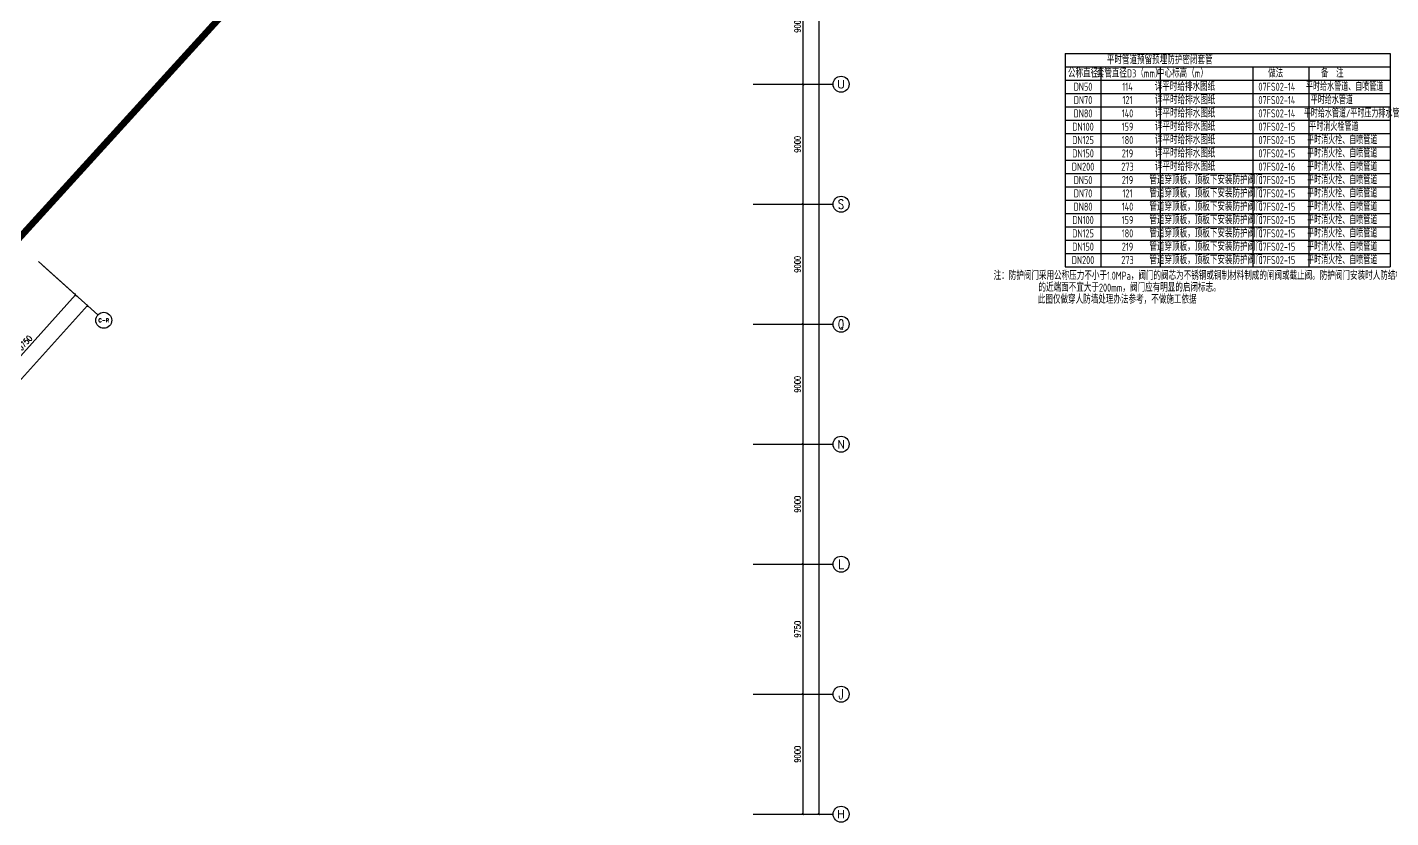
# Model space of a CAD drawing. Extents: x 6824721 to 16538177, y 2478193 to 6665639.
# Drawn here: x 8889114 to 8991362, y 2792435 to 2851728 of the extents above; entities that cross this region are included whole.
import ezdxf
from ezdxf.enums import TextEntityAlignment as Align

# ---------------------------------------------------------------- set-up
doc = ezdxf.new("R2010")
doc.units = 0
doc.header["$LTSCALE"] = 10
for name, color, linetype in [('0-wo', 8, 'Continuous'), ('AXIS', 3, 'Continuous'), ('AXIS_TEXT', 7, 'Continuous'), ('R_人防洗消集水坑', 32, 'Continuous'), ('TEXT-KD', 1, 'Continuous')]:
    doc.layers.add(name, color=color, linetype=linetype)
doc.styles.add('_TCH_AXIS', font='COMPLEX', dxfattribs={"bigfont": 'GBCBIG'})
doc.styles.add('_TCH_DIM_T3', font='SIMPLEX', dxfattribs={"width": 0.705882, "bigfont": 'GBCBIG'})
doc.styles.add('COMPLEX', font='COMPLEX')
doc.styles.add('STANDARD_T3', font='TSSDENG.shx', dxfattribs={"width": 0.56, "bigfont": 'TSSDCHN.shx'})
doc.styles.add('ZXN', font='tssdeng.shx', dxfattribs={"width": 0.7, "bigfont": 'hztxt.shx'})
doc.dimstyles.new('_TCH_ARCH&&150', dxfattribs={"dimtxt": 525, "dimasz": 150, "dimexe": 375, "dimexo": 450, "dimgap": 150, "dimtad": 1, "dimdec": 0, "dimzin": 0, "dimdsep": 46, "dimtxsty": 'STANDARD_T3', "dimblk": 'ARCHTICK', "dimcen": 0.09, "dimclrt": 7, "dimazin": 2, "dimtfac": 1, "dimtdec": 0, "dimtix": 1, "dimtmove": 2, "dimatfit": 3, "dimfxl": 0, "dimtolj": 1, "dimtzin": 0, "dimarcsym": 0})

# ---------------------------------------------------------------- blocks, each defined once
blk = doc.blocks.new('洗消污水集水坑')
at = {"layer": 'R_人防洗消集水坑', "lineweight": 15}
h = blk.add_hatch(color=256, dxfattribs=at)
h.dxf.hatch_style = 1
h.paths.add_polyline_path([(161254, 16997), (162054, 17197), (161054, 17197), (161054, 16197)])
for points in [[(162114, 17257), (160994, 17257), (160994, 16137), (162114, 16137)], [(162054, 17197), (161054, 17197), (161054, 16197), (162054, 16197)]]:
    blk.add_lwpolyline(points, close=True, dxfattribs=at)
blk.add_lwpolyline([(161054, 16197), (161254, 16997), (162054, 17197)], dxfattribs=at)
blk = doc.blocks.new('洗消坑')
at = {"layer": 'R_人防洗消集水坑', "lineweight": 15}
for p, rotation in [((157353, -135921), 270), ((104188, -142811), 270), ((104328, -149346), 270), ((121153, -190096), 270), ((83578, -191171), 270), ((80703, -194471), 270), ((142103, -198496), 270), ((108828, -200121), 270), ((148053, -208796), 270), ((134653, -209721), 270), ((266946, -267058), 218.5325870236756), ((268316, -268779), 218.5325870236756), ((271792, -269641), 218.5325870236756), ((235953, -258589), 227.9999999999999), ((241420, -258794), 227.9999999999999), ((236246, -262149), 227.9999999999999), ((236747, -264888), 227.9999999999999), ((230328, -268877), 227.9999999999999), ((233758, -268655, -650), 227.9999999999999), ((227725, -275200), 227.9999999999999), ((218544, -281735), 227.9999999999999), ((220017, -285211), 227.9999999999999), ((211848, -294343), 227.9999999999999), ((205196, -296764), 227.9999999999999)]:
    blk.add_blockref('洗消污水集水坑', p, dxfattribs=dict(at, rotation=rotation))
blk = doc.blocks.new('_ArchTick')
at = {"color": 0, "linetype": 'ByBlock', "const_width": 0.4}
blk.add_lwpolyline([(-0.5, -0.5), (0.5, 0.5)], dxfattribs=at)
blk = doc.blocks.new('*D245')
at = {"layer": 'AXIS', "color": 0, "lineweight": -2, "transparency": 16777216}
for p, q in [((145520, 701475), (149195, 701475)), ((148820, 692475), (148820, 701475)), ((145520, 692475), (149195, 692475))]:
    blk.add_line(p, q, dxfattribs=at)
at = {"layer": 'Defpoints', "color": 0, "transparency": 16777216}
for p in [(145070, 701475), (148820, 701475), (145070, 692475)]:
    blk.add_point(p, dxfattribs=at)
at = {"layer": 'AXIS', "color": 0, "lineweight": -2, "transparency": 16777216, "xscale": 150, "yscale": 150, "zscale": 150}
for p, rotation in [((148820, 701475), 90), ((148820, 692475), 270)]:
    blk.add_blockref('_ArchTick', p, dxfattribs=dict(at, rotation=rotation))
at = {"layer": 'AXIS', "color": 7, "transparency": 16777216, "insert": (148408, 696975), "char_height": 446.2, "attachment_point": 5, "rotation": 90, "style": '_TCH_DIM_T3'}
blk.add_mtext('\\A1;9000', dxfattribs=at)
blk = doc.blocks.new('*D246')
at = {"layer": 'AXIS', "color": 0, "lineweight": -2, "transparency": 16777216}
for p, q in [((145520, 711225), (149195, 711225)), ((148820, 701475), (148820, 711225)), ((145520, 701475), (149195, 701475))]:
    blk.add_line(p, q, dxfattribs=at)
at = {"layer": 'Defpoints', "color": 0, "transparency": 16777216}
for p in [(145070, 711225), (148820, 711225), (145070, 701475)]:
    blk.add_point(p, dxfattribs=at)
at = {"layer": 'AXIS', "color": 0, "lineweight": -2, "transparency": 16777216, "xscale": 150, "yscale": 150, "zscale": 150}
for p, rotation in [((148820, 711225), 90), ((148820, 701475), 270)]:
    blk.add_blockref('_ArchTick', p, dxfattribs=dict(at, rotation=rotation))
at = {"layer": 'AXIS', "color": 7, "transparency": 16777216, "insert": (148408, 706350), "char_height": 446.2, "attachment_point": 5, "rotation": 90, "style": '_TCH_DIM_T3'}
blk.add_mtext('\\A1;9750', dxfattribs=at)
blk = doc.blocks.new('*D247')
at = {"layer": 'AXIS', "color": 0, "lineweight": -2, "transparency": 16777216}
for p, q in [((145520, 720225), (149195, 720225)), ((148820, 711225), (148820, 720225)), ((145520, 711225), (149195, 711225))]:
    blk.add_line(p, q, dxfattribs=at)
at = {"layer": 'Defpoints', "color": 0, "transparency": 16777216}
for p in [(145070, 720225), (148820, 720225), (145070, 711225)]:
    blk.add_point(p, dxfattribs=at)
at = {"layer": 'AXIS', "color": 0, "lineweight": -2, "transparency": 16777216, "xscale": 150, "yscale": 150, "zscale": 150}
for p, rotation in [((148820, 720225), 90), ((148820, 711225), 270)]:
    blk.add_blockref('_ArchTick', p, dxfattribs=dict(at, rotation=rotation))
at = {"layer": 'AXIS', "color": 7, "transparency": 16777216, "insert": (148408, 715725), "char_height": 446.2, "attachment_point": 5, "rotation": 90, "style": '_TCH_DIM_T3'}
blk.add_mtext('\\A1;9000', dxfattribs=at)
blk = doc.blocks.new('*D248')
at = {"layer": 'AXIS', "color": 0, "lineweight": -2, "transparency": 16777216}
for p, q in [((145520, 729225), (149195, 729225)), ((148820, 720225), (148820, 729225)), ((145520, 720225), (149195, 720225))]:
    blk.add_line(p, q, dxfattribs=at)
at = {"layer": 'Defpoints', "color": 0, "transparency": 16777216}
for p in [(145070, 729225), (148820, 729225), (145070, 720225)]:
    blk.add_point(p, dxfattribs=at)
at = {"layer": 'AXIS', "color": 0, "lineweight": -2, "transparency": 16777216, "xscale": 150, "yscale": 150, "zscale": 150}
for p, rotation in [((148820, 729225), 90), ((148820, 720225), 270)]:
    blk.add_blockref('_ArchTick', p, dxfattribs=dict(at, rotation=rotation))
at = {"layer": 'AXIS', "color": 7, "transparency": 16777216, "insert": (148408, 724725), "char_height": 446.2, "attachment_point": 5, "rotation": 90, "style": '_TCH_DIM_T3'}
blk.add_mtext('\\A1;9000', dxfattribs=at)
blk = doc.blocks.new('*D249')
at = {"layer": 'AXIS', "color": 0, "lineweight": -2, "transparency": 16777216}
for p, q in [((145520, 738225), (149195, 738225)), ((148820, 729225), (148820, 738225)), ((145520, 729225), (149195, 729225))]:
    blk.add_line(p, q, dxfattribs=at)
at = {"layer": 'Defpoints', "color": 0, "transparency": 16777216}
for p in [(145070, 738225), (148820, 738225), (145070, 729225)]:
    blk.add_point(p, dxfattribs=at)
at = {"layer": 'AXIS', "color": 0, "lineweight": -2, "transparency": 16777216, "xscale": 150, "yscale": 150, "zscale": 150}
for p, rotation in [((148820, 738225), 90), ((148820, 729225), 270)]:
    blk.add_blockref('_ArchTick', p, dxfattribs=dict(at, rotation=rotation))
at = {"layer": 'AXIS', "color": 7, "transparency": 16777216, "insert": (148408, 733725), "char_height": 446.2, "attachment_point": 5, "rotation": 90, "style": '_TCH_DIM_T3'}
blk.add_mtext('\\A1;9000', dxfattribs=at)
blk = doc.blocks.new('*D250')
at = {"layer": 'AXIS', "color": 0, "lineweight": -2, "transparency": 16777216}
for p, q in [((145520, 747225), (149195, 747225)), ((148820, 738225), (148820, 747225)), ((145520, 738225), (149195, 738225))]:
    blk.add_line(p, q, dxfattribs=at)
at = {"layer": 'Defpoints', "color": 0, "transparency": 16777216}
for p in [(145070, 747225), (148820, 747225), (145070, 738225)]:
    blk.add_point(p, dxfattribs=at)
at = {"layer": 'AXIS', "color": 0, "lineweight": -2, "transparency": 16777216, "xscale": 150, "yscale": 150, "zscale": 150}
for p, rotation in [((148820, 747225), 90), ((148820, 738225), 270)]:
    blk.add_blockref('_ArchTick', p, dxfattribs=dict(at, rotation=rotation))
at = {"layer": 'AXIS', "color": 7, "transparency": 16777216, "insert": (148408, 742725), "char_height": 446.2, "attachment_point": 5, "rotation": 90, "style": '_TCH_DIM_T3'}
blk.add_mtext('\\A1;9000', dxfattribs=at)
blk = doc.blocks.new('*D251')
at = {"layer": 'AXIS', "color": 0, "lineweight": -2, "transparency": 16777216}
for p, q in [((145520, 756225), (149195, 756225)), ((148820, 747225), (148820, 756225)), ((145520, 747225), (149195, 747225))]:
    blk.add_line(p, q, dxfattribs=at)
at = {"layer": 'Defpoints', "color": 0, "transparency": 16777216}
for p in [(145070, 756225), (148820, 756225), (145070, 747225)]:
    blk.add_point(p, dxfattribs=at)
at = {"layer": 'AXIS', "color": 0, "lineweight": -2, "transparency": 16777216, "xscale": 150, "yscale": 150, "zscale": 150}
for p, rotation in [((148820, 756225), 90), ((148820, 747225), 270)]:
    blk.add_blockref('_ArchTick', p, dxfattribs=dict(at, rotation=rotation))
at = {"layer": 'AXIS', "color": 7, "transparency": 16777216, "insert": (148408, 751725), "char_height": 446.2, "attachment_point": 5, "rotation": 90, "style": '_TCH_DIM_T3'}
blk.add_mtext('\\A1;9000', dxfattribs=at)
blk = doc.blocks.new('_AXISO')
blk.add_circle((0, 0), 0.5)
at = {"layer": 'AXIS_TEXT', "style": 'COMPLEX', "width": 1.041667}
blk.add_attdef('A', text='', height=0.56, dxfattribs=at).set_placement((-0.25, -0.28), (0.25, -0.28), align=Align.FIT)
blk = doc.blocks.new('*D265')
at = {"layer": 'AXIS', "color": 0, "lineweight": -2, "transparency": 16777216}
for p, q in [((145520, 843925), (150395, 843925)), ((150020, 692475), (150020, 843925)), ((145520, 692475), (150395, 692475))]:
    blk.add_line(p, q, dxfattribs=at)
at = {"layer": 'Defpoints', "color": 0, "transparency": 16777216}
for p in [(145070, 843925), (150020, 843925), (145070, 692475)]:
    blk.add_point(p, dxfattribs=at)
at = {"layer": 'AXIS', "color": 0, "lineweight": -2, "transparency": 16777216, "xscale": 150, "yscale": 150, "zscale": 150}
for p, rotation in [((150020, 843925), 90), ((150020, 692475), 270)]:
    blk.add_blockref('_ArchTick', p, dxfattribs=dict(at, rotation=rotation))
at = {"layer": 'AXIS', "color": 7, "transparency": 16777216, "insert": (149608, 768200), "char_height": 446.2, "attachment_point": 5, "rotation": 90, "style": '_TCH_DIM_T3'}
blk.add_mtext('\\A1;151450', dxfattribs=at)
blk = doc.blocks.new('*D266')
at = {"layer": 'AXIS', "color": 0, "lineweight": -2, "transparency": 16777216}
for p, q in [((91809, 733633), (95432, 730371)), ((5657, 631227), (95154, 730622)), ((2313, 634238), (5936, 630976))]:
    blk.add_line(p, q, dxfattribs=at)
at = {"layer": 'Defpoints', "color": 0, "transparency": 16777216}
for p in [(91475, 733934), (95154, 730622), (1979, 634539)]:
    blk.add_point(p, dxfattribs=at)
at = {"layer": 'AXIS', "color": 0, "lineweight": -2, "transparency": 16777216, "xscale": 150, "yscale": 150, "zscale": 150}
for p, rotation in [((95154, 730622), 47.99999999999577), ((5657, 631227), 227.9999999999958)]:
    blk.add_blockref('_ArchTick', p, dxfattribs=dict(at, rotation=rotation))
at = {"layer": 'AXIS', "color": 7, "transparency": 16777216, "insert": (50099, 681200), "char_height": 446.2, "attachment_point": 5, "rotation": 48, "style": '_TCH_DIM_T3'}
blk.add_mtext('\\A1;133750', dxfattribs=at)
blk = doc.blocks.new('*D281')
at = {"layer": 'AXIS', "color": 0, "lineweight": -2, "transparency": 16777216}
for p, q in [((91809, 733633), (94541, 731174)), ((87069, 723436), (94262, 731425)), ((84616, 725644), (87347, 723185))]:
    blk.add_line(p, q, dxfattribs=at)
at = {"layer": 'Defpoints', "color": 0, "transparency": 16777216}
for p in [(91475, 733934), (94262, 731425), (84282, 725946)]:
    blk.add_point(p, dxfattribs=at)
at = {"layer": 'AXIS', "color": 0, "lineweight": -2, "transparency": 16777216, "xscale": 150, "yscale": 150, "zscale": 150}
for p, rotation in [((94262, 731425), 47.99999999999593), ((87069, 723436), 227.9999999999959)]:
    blk.add_blockref('_ArchTick', p, dxfattribs=dict(at, rotation=rotation))
at = {"layer": 'AXIS', "color": 7, "transparency": 16777216, "insert": (90359, 727707), "char_height": 446.2, "attachment_point": 5, "rotation": 48, "style": '_TCH_DIM_T3'}
blk.add_mtext('\\A1;10750', dxfattribs=at)
blk = doc.blocks.new('wet 45u67i')
at = {"layer": 'AXIS', "color": 3}
for p, q in [((145070.3, 747224.6), (151070.3, 747224.6)), ((145070.3, 738224.6), (151070.3, 738224.6)), ((145070.3, 729224.6), (151070.3, 729224.6)), ((145070.3, 720224.6), (151070.3, 720224.6)), ((145070.3, 711224.6), (151070.3, 711224.6)), ((145070.3, 701474.6), (151070.3, 701474.6)), ((145070.3, 692474.6), (151070.3, 692474.6))]:
    blk.add_line(p, q, dxfattribs=at)
at = {"layer": 'AXIS', "color": 8}
blk.add_line((91475.1, 733934.4), (95933.9, 729919.6), dxfattribs=at)
at = {"layer": 'AXIS', "color": 3}
ref = blk.add_blockref('_AXISO', (151670.3, 747224.6), dxfattribs=dict(at, xscale=1200, yscale=1200, zscale=1200))
ref.add_attrib('A', 'U', dxfattribs={"layer": 'AXIS_TEXT', "height": 608.3, "style": '_TCH_AXIS'}).set_placement((151380.7, 746920.5), (151960, 746920.5), align=Align.FIT)
ref = blk.add_blockref('_AXISO', (151670.3, 738224.6), dxfattribs=dict(at, xscale=1200, yscale=1200, zscale=1200))
ref.add_attrib('A', 'S', dxfattribs={"layer": 'AXIS_TEXT', "height": 698.9, "style": '_TCH_AXIS'}).set_placement((151437.3, 737875.2), (151903.3, 737875.2), align=Align.FIT)
at = {"layer": 'AXIS', "color": 8}
ref = blk.add_blockref('_AXISO', (96379.8, 729518.1), dxfattribs=dict(at, xscale=1200, yscale=1200, zscale=1200))
ref.add_attrib('A', 'C-R', dxfattribs={"layer": 'AXIS_TEXT', "height": 258.24, "style": '_TCH_AXIS'}).set_placement((95980.2, 729389), (96779.5, 729389), align=Align.FIT)
at = {"layer": 'AXIS', "color": 3}
ref = blk.add_blockref('_AXISO', (151670.3, 729224.6), dxfattribs=dict(at, xscale=1200, yscale=1200, zscale=1200))
ref.add_attrib('A', 'Q', dxfattribs={"layer": 'AXIS_TEXT', "height": 715.4, "style": '_TCH_AXIS', "width": 0.807692}).set_placement((151450.2, 728866.9), (151890.4, 728866.9), align=Align.FIT)
ref = blk.add_blockref('_AXISO', (151670.3, 720224.6), dxfattribs=dict(at, xscale=1200, yscale=1200, zscale=1200))
ref.add_attrib('A', 'N', dxfattribs={"layer": 'AXIS_TEXT', "height": 622.9, "style": '_TCH_AXIS'}).set_placement((151388.5, 719913.2), (151952.1, 719913.2), align=Align.FIT)
ref = blk.add_blockref('_AXISO', (151670.3, 711224.6), dxfattribs=dict(at, xscale=1200, yscale=1200, zscale=1200))
ref.add_attrib('A', 'L', dxfattribs={"layer": 'AXIS_TEXT', "height": 683.5, "style": '_TCH_AXIS'}).set_placement((151426.2, 710882.8), (151914.4, 710882.8), align=Align.FIT)
ref = blk.add_blockref('_AXISO', (151670.3, 701474.6), dxfattribs=dict(at, xscale=1200, yscale=1200, zscale=1200))
ref.add_attrib('A', 'J', dxfattribs={"layer": 'AXIS_TEXT', "height": 744.1, "style": '_TCH_AXIS'}).set_placement((151475.4, 701102.6), (151865.2, 701102.6), align=Align.FIT)
ref = blk.add_blockref('_AXISO', (151670.3, 692474.6), dxfattribs=dict(at, xscale=1200, yscale=1200, zscale=1200))
ref.add_attrib('A', 'H', dxfattribs={"layer": 'AXIS_TEXT', "height": 608.3, "style": '_TCH_AXIS'}).set_placement((151380.7, 692170.5), (151960, 692170.5), align=Align.FIT)
for p1, p2, distance, picture, middle in [((145070.3, 692474.6), (145070.3, 843924.6), -4950, '*D265', (149607.8, 768199.6)), ((145070.3, 747224.6), (145070.3, 756224.6), -3750, '*D251', (148407.8, 751724.6)), ((145070.3, 738224.6), (145070.3, 747224.6), -3750, '*D250', (148407.8, 742724.6)), ((145070.3, 729224.6), (145070.3, 738224.6), -3750, '*D249', (148407.8, 733724.6)), ((145070.3, 720224.6), (145070.3, 729224.6), -3750, '*D248', (148407.8, 724724.6)), ((145070.3, 711224.6), (145070.3, 720224.6), -3750, '*D247', (148407.8, 715724.6)), ((145070.3, 701474.6), (145070.3, 711224.6), -3750, '*D246', (148407.8, 706349.6)), ((145070.3, 692474.6), (145070.3, 701474.6), -3750, '*D245', (148407.8, 696974.6))]:
    dim = blk.add_aligned_dim(p1=p1, p2=p2, distance=distance, dimstyle='_TCH_ARCH&&150', dxfattribs=at)
    dim.commit()
    dim.dimension.update_dxf_attribs({"geometry": picture, "text_midpoint": middle})
at = {"layer": 'AXIS', "color": 8}
for p1, distance, picture, middle in [((1978.9, 634538.8), -4950, '*D266', (50099, 681200.4)), ((84281.9, 725945.6), -3750, '*D281', (90358.7, 727706.8))]:
    dim = blk.add_aligned_dim(p1=p1, p2=(91475.1, 733934.4), distance=distance, dimstyle='_TCH_ARCH&&150', dxfattribs=at)
    dim.commit()
    dim.dimension.update_dxf_attribs({"geometry": picture, "text_midpoint": middle})

msp = doc.modelspace()

# ---------------------------------------------------------------- linework, layer by layer
at = {"layer": '0-wo', "color": 8, "const_width": 500, "flags": 128}
msp.add_lwpolyline([(8691080.4, 2969119.7), (8705176, 2967745.3), (8719304.3, 2966762.9), (8733454.4, 2966173.1), (8747615.4, 2965976.5), (8823194.8, 2965976.5), (8898774.1, 2965976.5), (8906244.1, 2965790.4), (8913695.6, 2965232.5), (8921110, 2964304.2), (8928469, 2963007.8), (8935754.4, 2961346.6), (8942947.9, 2959324.6), (8950031.8, 2956946.9), (8956988.6, 2954219.3), (8963800.8, 2951148.7), (8970451.7, 2947742.7), (8976924.7, 2944009.6), (8983203.8, 2939958.9), (8911619.7, 2861304.6), (8840035.6, 2782650.4), (8768451.5, 2703996.1), (8691080.4, 2726323), (8691080.4, 2847721.3)], close=True, dxfattribs=at)
at = {"layer": 'TEXT-KD'}
for p, q in [((8966954.6, 2849767.2), (8966954.6, 2833767.2)), ((8966954.6, 2849767.2), (8991321, 2849767.2)), ((8991321, 2849767.2), (8991321, 2833767.2)), ((8966954.6, 2848767.2), (8991321, 2848767.2)), ((8969621.3, 2848767.2), (8969621.3, 2833767.2)), ((8974067.6, 2848767.2), (8974067.6, 2833767.2)), ((8981031.4, 2848767.2), (8981031.4, 2833767.2)), ((8985230.3, 2848767.2), (8985230.3, 2833767.2)), ((8966954.6, 2847767.2), (8991321, 2847767.2)), ((8966954.6, 2846767.2), (8991321, 2846767.2)), ((8966954.6, 2845767.2), (8991321, 2845767.2)), ((8966954.6, 2845767.2), (8991321, 2845767.2)), ((8966954.6, 2844767.2), (8991321, 2844767.2)), ((8966954.6, 2844767.2), (8991321, 2844767.2)), ((8966954.6, 2843767.2), (8991321, 2843767.2)), ((8966954.6, 2842767.2), (8991321, 2842767.2)), ((8966954.6, 2841767.2), (8991321, 2841767.2)), ((8966954.6, 2840767.2), (8991321, 2840767.2)), ((8966954.6, 2839767.2), (8991321, 2839767.2)), ((8966954.6, 2838767.2), (8991321, 2838767.2)), ((8966954.6, 2837767.2), (8991321, 2837767.2)), ((8966954.6, 2836767.2), (8991321, 2836767.2)), ((8966954.6, 2835767.2), (8991321, 2835767.2)), ((8966954.6, 2834767.2), (8991321, 2834767.2)), ((8966954.6, 2833767.2), (8991321, 2833767.2))]:
    msp.add_line(p, q, dxfattribs=at)

# ---------------------------------------------------------------- block references
at = {"layer": '0-wo'}
msp.add_blockref('wet 45u67i', (8798472.7, 2100226.9), dxfattribs=at)
at = {"layer": '0-wo', "color": 8}
msp.add_blockref('洗消坑', (8731264.1, 3236801.5), dxfattribs=at)

# ---------------------------------------------------------------- texts
at = {"layer": 'TEXT-KD', "style": 'ZXN'}
for s, width, p in [('套管直径D3（mm）', 0.7, (8971783.5, 2848267.2)), ('平时管道预留预埋防护密闭套管', 0.7, (8974038, 2849267.2)), ('中心标高（m）', 0.7, (8975741.1, 2848267.2)), ('公称直径', 0.7, (8968288, 2848267.2)), ('详平时给排水图纸', 0.7, (8975931.2, 2847267.2)), ('做法', 0.7, (8982736.5, 2848267.2)), ('平时给水管道、自喷管道', 0.65, (8987908.2, 2847267.2)), ('备  注', 0.7, (8986978.4, 2848267.2)), ('DN50', 0.7, (8968288, 2847267.2)), ('114', 0.7, (8971621.3, 2847267.2)), ('详平时给排水图纸', 0.7, (8975943.1, 2846267.2)), ('07FS02-14', 0.7, (8982822.9, 2847267.2)), ('平时给水管道', 0.65, (8986943.6, 2846267.2)), ('DN80', 0.7, (8968288, 2845267.2)), ('DN70', 0.7, (8968288, 2846267.2)), ('140', 0.7, (8971621.3, 2845267.2)), ('121', 0.7, (8971621.3, 2846267.2)), ('详平时给排水图纸', 0.7, (8975943.1, 2845267.2)), ('07FS02-14', 0.7, (8982822.9, 2846267.2)), ('07FS02-14', 0.7, (8982822.9, 2845267.2)), ('平时给水管道/平时压力排水管', 0.65, (8988433.3, 2845267.2)), ('DN100', 0.7, (8968288, 2844267.2)), ('159', 0.7, (8971621.3, 2844267.2)), ('详平时给排水图纸', 0.7, (8975943.1, 2844267.2)), ('07FS02-15', 0.7, (8982822.9, 2844267.2)), ('平时消火栓管道', 0.65, (8987102.8, 2844267.2)), ('DN125', 0.7, (8968288, 2843267.2)), ('180', 0.7, (8971621.3, 2843267.2)), ('详平时给排水图纸', 0.7, (8975943.1, 2843267.2)), ('07FS02-15', 0.7, (8982822.9, 2843267.2)), ('平时消火栓、自喷管道', 0.65, (8987727.8, 2843267.2)), ('DN150', 0.7, (8968288, 2842267.2)), ('219', 0.7, (8971621.3, 2842267.2)), ('详平时给排水图纸', 0.7, (8975943.1, 2842267.2)), ('07FS02-15', 0.7, (8982822.9, 2842267.2)), ('平时消火栓、自喷管道', 0.65, (8987727.8, 2842267.2)), ('DN200', 0.7, (8968288, 2841267.2)), ('273', 0.7, (8971621.3, 2841267.2)), ('详平时给排水图纸', 0.7, (8975943.1, 2841267.2)), ('07FS02-16', 0.7, (8982822.9, 2841267.2)), ('平时消火栓、自喷管道', 0.65, (8987727.8, 2841267.2)), ('DN50', 0.7, (8968288, 2840267.2)), ('219', 0.7, (8971621.3, 2840267.2)), ('管道穿顶板，顶板下安装防护阀门', 0.7, (8977515.1, 2840267.2)), ('07FS02-15', 0.7, (8982822.9, 2840267.2)), ('平时消火栓、自喷管道', 0.65, (8987727.8, 2840267.2)), ('DN70', 0.7, (8968288, 2839267.2)), ('121', 0.7, (8971621.3, 2839267.2)), ('管道穿顶板，顶板下安装防护阀门', 0.7, (8977515.1, 2839267.2)), ('07FS02-15', 0.7, (8982822.9, 2839267.2)), ('平时消火栓、自喷管道', 0.65, (8987727.8, 2839267.2)), ('DN80', 0.7, (8968288, 2838267.2)), ('140', 0.7, (8971621.3, 2838267.2)), ('管道穿顶板，顶板下安装防护阀门', 0.7, (8977515.1, 2838267.2)), ('07FS02-15', 0.7, (8982822.9, 2838267.2)), ('平时消火栓、自喷管道', 0.65, (8987727.8, 2838267.2)), ('DN100', 0.7, (8968288, 2837267.2)), ('159', 0.7, (8971621.3, 2837267.2)), ('管道穿顶板，顶板下安装防护阀门', 0.7, (8977515.1, 2837267.2)), ('07FS02-15', 0.7, (8982822.9, 2837267.2)), ('平时消火栓、自喷管道', 0.65, (8987727.8, 2837267.2)), ('DN125', 0.7, (8968288, 2836267.2)), ('180', 0.7, (8971621.3, 2836267.2)), ('管道穿顶板，顶板下安装防护阀门', 0.7, (8977515.1, 2836267.2)), ('07FS02-15', 0.7, (8982822.9, 2836267.2)), ('平时消火栓、自喷管道', 0.65, (8987727.8, 2836267.2)), ('DN150', 0.7, (8968288, 2835267.2)), ('219', 0.7, (8971621.3, 2835267.2)), ('管道穿顶板，顶板下安装防护阀门', 0.7, (8977515.1, 2835267.2)), ('07FS02-15', 0.7, (8982822.9, 2835267.2)), ('平时消火栓、自喷管道', 0.65, (8987727.8, 2835267.2)), ('DN200', 0.7, (8968288, 2834267.2)), ('273', 0.7, (8971621.3, 2834267.2)), ('管道穿顶板，顶板下安装防护阀门', 0.7, (8977515.1, 2834267.2)), ('07FS02-15', 0.7, (8982822.9, 2834267.2)), ('平时消火栓、自喷管道', 0.65, (8987727.8, 2834267.2))]:
    msp.add_text(s, height=600, dxfattribs=dict(at, width=width)).set_placement(p, align=Align.MIDDLE_CENTER)
at = {"layer": 'TEXT-KD', "style": 'ZXN', "width": 0.7}
for s, p in [('注：防护阀门采用公称压力不小于1.0MPa，阀门的阀芯为不锈钢或铜制材料制成的闸阀或截止阀。防护阀门安装时人防结构内侧距离阀门', (8978631.3, 2833090.3)), ('的近端面不宜大于200mm，阀门应有明显的启闭标志。', (8971778.3, 2832198)), ('此图仅做穿人防墙处理办法参考，不做施工依据', (8970850.4, 2831305.4))]:
    msp.add_text(s, height=600, rotation=0, dxfattribs=at).set_placement(p, align=Align.MIDDLE_CENTER)

doc.saveas('drawing.dxf')
